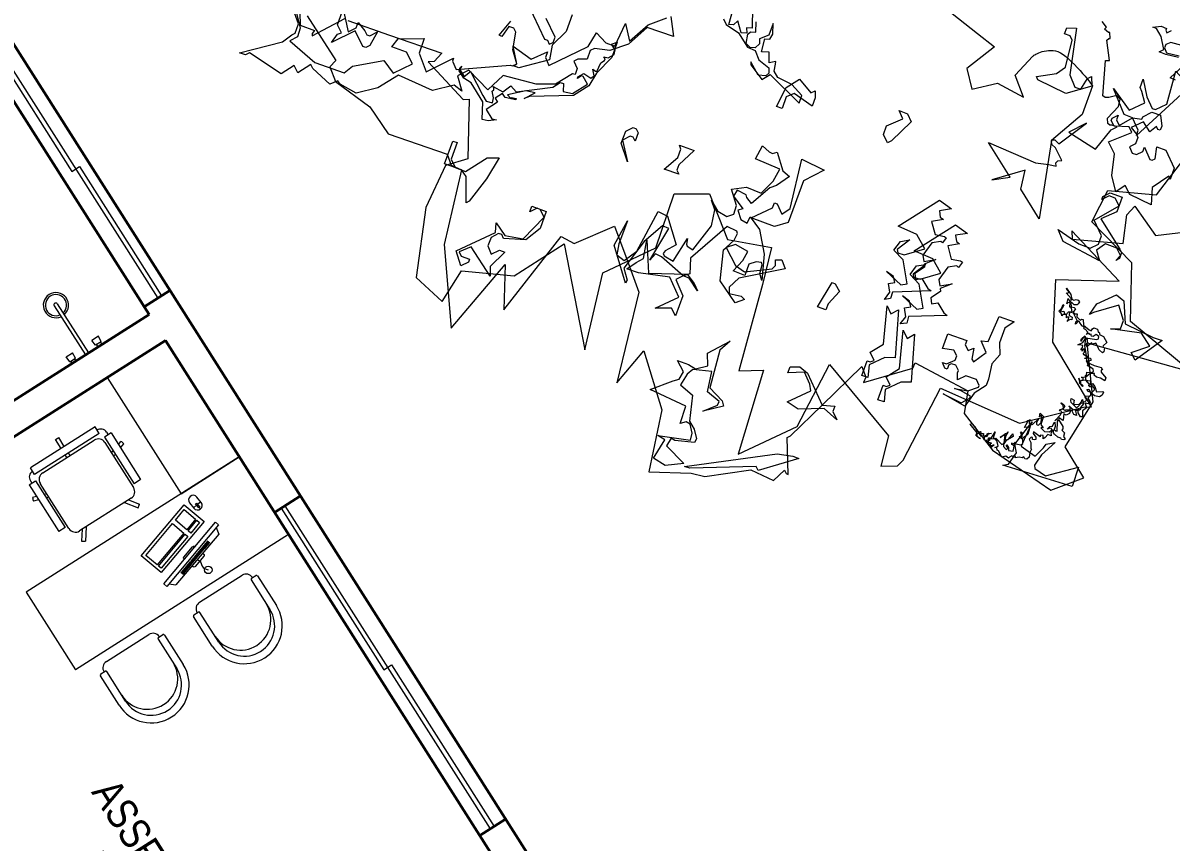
# Model space of a CAD drawing. Header units: metres. Extents: x -71 to 881, y -503 to 661.
# Drawn here: x 192.58 to 200.08, y 533.23 to 538.58 of the extents above; entities that cross this region are included whole.
import ezdxf

# ---------------------------------------------------------------- set-up
doc = ezdxf.new("R2010")
doc.units = ezdxf.units.M
for name, color, linetype, lineweight in [('02. Paredes', 6, 'Continuous', 30), ('03. Esquadria janelas', 2, 'Continuous', 15), ('05. Textos', 5, 'Continuous', 0), ('07. Mobiliário', 51, 'Continuous', 5)]:
    doc.layers.add(name, color=color, linetype=linetype, lineweight=lineweight)
doc.layers.add('ARBRE', color=100, linetype='Continuous', lineweight=13, true_color=0x00ff3f)
doc.styles.add('ESC 1.100', font='ARIALN.TTF', dxfattribs={"height": 0.2})

# ---------------------------------------------------------------- blocks, each defined once
blk = doc.blocks.new('WMF2', base_point=(0, 0.01))
at = {"color": 251, "lineweight": 0, "true_color": 0x636466}
for points in [[(212.07, -61.12), (204.08, -54.99), (204.77, -53.52), (202.84, -51.25), (195.1, -48.95), (190.12, -45.33), (178.29, -45.44), (176.89, -43.78), (174.7, -43.59), (173.01, -29.2), (166.39, -14.78), (160.89, -29.58), (158.19, -21.39), (152.68, -38.14), (149.95, -37.75), (143.85, -43.43), (139.57, -38.33), (135.29, -33.25), (133.39, -15.7), (130.63, -23.1), (123.64, -13.73), (121.99, -1.9), (114.39, -4.34), (111.72, -4.67), (103.98, -8.76), (99.27, -8.35), (97.95, -10.89), (97.46, -10.41), (97.02, -10.37), (99.54, -16.88), (99.06, -17.38), (95.41, -24.9), (90.83, -34.32), (89.42, -32.65), (89.51, -31.56), (81.64, -37.29), (81.55, -38.39), (70.38, -36.78), (69.61, -32.48), (62.22, -27.79), (49.27, -24.43), (44.16, -28.75), (49.49, -33.04), (47.38, -42.86), (52.22, -53.02), (31.88, -54.47), (45.91, -59.56), (49.4, -70.11), (59.14, -74.81), (58.34, -81.44), (49.36, -83.76), (46.84, -91.88)], [(122.03, -4.59), (121.2, -8.62), (122.72, -8.94), (116.58, -10.22), (116.74, -11.56), (117.68, -13), (118.53, -13.17), (119.53, -12.5), (119.62, -15.95), (127.05, -16.59), (123.52, -19.64), (122.5, -20.31), (122.25, -21.93), (124.05, -23.52), (121.84, -23.52), (120.32, -23.2), (118.31, -24.55), (119.17, -26.74), (115.88, -30.39), (117.14, -28.09), (116.53, -20.76), (113.49, -19.25), (112.89, -18.34), (116.25, -16.14), (114.07, -18.14), (114, -18.92), (116.7, -19.9), (117.23, -23.8), (120.73, -22.94), (121.42, -21.76), (121.9, -19.39), (119.14, -18.3), (118.02, -13.51), (116.67, -12.35), (115.65, -10.82), (115.72, -10.05), (119.34, -9.11), (120.19, -9.29), (120.53, -7.61), (116.29, -5.59), (119.5, -4.04), (122.03, -4.59), (122.03, -4.59)], [(100.3, -13.3), (97.37, -13.9), (96.16, -13.9), (102.61, -9.16), (103.21, -9.75), (114.9, -5.14), (116, -5.14), (100.3, -13.3), (100.3, -13.3)], [(214.46, -63.39), (212.7, -59.01), (209.83, -58.98), (210.04, -58.28), (209.88, -57.88), (205.22, -63.07)], [(204.55, -62.86), (196.2, -62.98), (185.71, -63.11), (186.56, -61.11), (187.58, -60.7), (178.92, -56.25), (177.9, -56.66), (174.32, -45.95), (177.81, -43.34), (178.67, -34.61), (175.87, -21.54), (169.72, -18.91), (168.26, -25.61), (158.55, -28.14), (151.66, -37.02), (141.23, -19.49), (142.97, -34.33), (135.13, -42.17), (135.3, -53.01), (129.01, -55.27), (122.91, -48.29), (114.53, -49.68), (113.77, -42.55), (112.45, -25.61), (108.09, -27.35), (107.21, -10.78), (98.49, -19.49), (96.74, -32.59), (81.64, -23.67), (81.04, -17.76), (78.09, -18.94), (77.45, -20.28), (75.41, -35.48), (59.11, -34.32), (48.77, -41.31), (47.36, -41.88), (58.37, -50.92), (61.87, -62.25), (50.47, -66), (62.16, -71.92), (61.59, -70.48), (52.23, -72.98), (53.36, -78.3), (52.54, -80.39), (46.99, -76.49), (41.75, -79.1)], [(95.41, -24.9), (93.1, -25.5), (93.1, -24.4), (91.88, -23.19), (94.81, -24.4), (99.43, -22.59), (101.87, -23.19), (98.33, -26.72), (98.94, -27.82), (100.65, -29.64), (103.57, -28.43), (103.57, -29.64), (101.87, -30.26), (100.05, -29.64), (95.41, -24.9), (95.41, -24.9)], [(57.77, -28.84), (58.63, -30.3), (56.93, -35.37), (57.37, -30.33), (54.22, -29.5), (53.25, -31.47), (53.04, -32.3), (51.55, -33.16), (53.17, -30.11), (53.78, -27.79), (53.47, -27.25), (51.12, -26.63), (45.81, -30.31), (45.66, -26.44), (59.37, -25.77), (58.42, -26.33), (57.77, -28.84), (57.77, -28.84)], [(57.77, -59.77), (57.34, -59.74), (56.99, -59.99), (56.55, -59.99), (56.22, -59.81), (56.35, -59.33), (56.48, -59.08), (57.01, -58.91), (57.45, -59.12), (57.71, -59.07), (57.42, -58.35), (56.8, -58.47), (56.47, -58.28), (56.73, -57.56), (56.31, -57.33), (55.87, -57.53), (55.75, -56.92), (54.93, -56.6), (54.8, -56.85), (54.47, -56.9), (54, -55.88), (52.71, -55.43), (52.29, -55.4), (52.19, -55.8), (52.04, -56.06), (51.25, -56.07), (50.96, -55.61), (50.83, -55.62), (50.67, -55.53), (50.58, -55.28), (49.76, -55.18), (48.77, -54.33), (49.22, -53.47), (49.17, -53.21), (48.84, -53.17), (48.7, -52.42), (48.83, -52.17), (49.57, -52.45), (49.82, -52.58), (49.78, -52.67), (50.67, -53.46), (51.2, -53.08), (51.37, -53.18), (51.41, -53.31), (52.03, -52.33), (52.28, -52.54), (52.29, -52.9), (52.25, -52.99), (52.13, -53.02), (52.29, -53.33), (52.38, -53.6), (52.8, -53.6), (52.54, -52.26), (51.6, -50.66), (51.34, -50.52), (51.27, -50.28), (50.74, -50.44), (50.57, -50.33), (50.48, -50.06), (50.84, -49.82), (50.98, -49.78), (50.89, -49.52), (49.55, -49.37), (48.16, -49.5), (47.78, -49.18), (48, -48.98), (47.85, -48.67), (46.68, -47.94), (46.65, -47.37), (47.56, -47.53), (48.39, -47.43), (48.9, -47.71), (48.98, -47.97), (49.76, -47.72), (50.3, -46.68), (50.19, -46.3), (49.75, -46.27), (49.22, -46.45), (49.02, -45.79), (48.86, -45.72), (48.68, -46.06), (48.07, -45.73), (47.44, -44.86), (46.32, -45.35), (46.14, -45.25), (46.23, -44.64), (46.6, -44.17), (47.56, -44.03), (48.1, -44.22), (48.58, -43.15), (48.01, -42.73), (47.85, -42.43), (48.07, -42.2), (48.76, -42.13), (48.17, -41.4), (48.71, -40.58), (48.32, -39.48), (48.7, -39.37), (49.37, -39.95), (49.47, -40.2), (49.63, -40.29), (49.94, -40.13), (49.49, -39.35), (50.01, -39.4), (50.51, -39.88), (50.54, -40.02), (50.86, -39.85), (50.83, -39.28), (51.31, -38.78), (51.84, -38.83), (51.55, -37.7), (51.59, -37.62), (52.39, -37.81), (52.44, -37.5), (51.18, -36.52), (51.08, -36.13), (51.12, -35.83), (50.51, -35.51), (50.45, -34.8), (50.07, -34.49), (50.03, -34.34), (50.2, -34.23), (50.61, -34.11), (50.82, -34.33), (51.37, -34.3), (52.2, -34.62), (52.47, -34.77), (52.63, -35.28), (52.87, -35.21), (52.86, -34.42), (52.76, -34.37), (52.7, -34.11), (53.34, -34.14), (53.62, -33.41), (53.77, -33.15), (53.9, -33.1), (53.97, -33.15), (54.13, -33.69), (54.66, -33.51), (54.57, -33.25), (56.09, -33.72), (56.03, -33.37), (55.31, -32.87), (55.2, -32.49), (55.39, -32.36), (55.77, -32.24), (55.88, -32.62), (56.15, -32.56), (56.36, -32.12), (55.85, -31.63), (55.46, -30.55), (55.3, -30.46), (55.43, -29.76), (55.24, -28.88), (55.5, -28.39), (55.87, -28.34), (56.16, -28.62), (56.42, -28.33), (56.99, -28.28), (57.65, -27.88), (57.72, -28.12), (58.03, -28.17), (58.25, -27.98), (58.41, -28.05), (58.73, -27.66), (58.86, -27.41), (59.43, -27.6), (60.1, -27.17), (61.07, -28.04), (61.37, -28.09), (61.58, -28.52), (61.97, -28.4), (61.62, -28.65), (61.49, -28.9), (62.03, -29.74), (62.37, -29.92), (63.43, -29.61), (63.34, -29.34), (63.61, -29.26), (63.52, -29), (62.86, -28.99), (63.01, -28.72), (62.94, -28.47), (62.26, -28.88), (62.57, -28.28), (62.89, -28.34), (63.48, -28.85), (64.34, -29.1), (64.6, -29.45), (65.11, -29.53), (65.65, -29.92), (65.93, -29.83), (66.02, -29.66), (65.89, -29.26), (65.11, -29.09), (65.26, -29.04), (66.15, -29.41), (66.02, -29.89), (67.84, -30.97), (67.51, -31.22), (66.81, -30.85), (66.26, -30.24), (65.89, -30.14), (65.56, -30.31), (65.43, -30.34), (65.4, -29.99), (64.88, -30.15), (64.76, -29.76), (64.15, -30.11), (64.22, -30.34), (64, -30.58), (63.48, -30.72), (64.02, -30.36), (64.06, -29.83), (64.32, -29.76), (64.47, -29.5), (64.37, -29.25), (64.12, -29.12), (63.68, -29.31), (63.59, -29.47), (63.68, -29.74), (63.15, -29.91), (62.91, -31.2), (62.89, -30.2), (62.83, -30.07), (62.59, -29.93), (62.37, -30.14), (60.91, -29.37), (60.7, -29.58), (60.56, -29.85), (60.92, -31.25), (60.95, -31.35), (61.49, -30.77), (61.62, -30.52), (60.95, -31.58), (60.73, -31.77), (60.58, -32.05), (60.79, -31.06), (60.63, -30.55), (60.45, -30.45), (60.1, -30.71), (59.75, -31.73), (59.62, -31.98), (59.42, -31.56), (60.41, -30.31), (60.57, -29.63), (60.56, -29.41), (60.48, -29.15), (59.78, -28.78), (59.61, -29.12), (59.81, -29.35), (60.09, -29.48), (59.99, -29.66), (59.52, -29.31), (59.36, -28.78), (58.88, -28.85), (58.48, -28.96), (58.53, -29.53), (58.63, -29.93), (59.11, -30.07), (59.2, -30.34), (58.98, -30.11), (58.66, -30.69), (58.5, -30.4), (57.42, -30.59), (57.23, -30.94), (57.5, -31.63), (57.97, -31.77), (58.34, -31.96), (58.03, -32.11), (58.06, -32.48), (58.09, -32.59), (58.37, -32.72), (58.26, -32.91), (58, -32.77), (57.77, -31.77), (57.68, -31.73), (57.33, -32.4), (57.28, -32.27), (56.9, -32.97), (56.98, -34.3), (57.97, -33.85), (57.74, -35.15), (57.85, -35.31), (57.61, -35.42), (57.47, -35.67), (57.52, -35.37), (57.39, -34.96), (57.14, -34.83), (56.74, -34.96), (56.01, -36.34), (56.16, -35.64), (56.04, -35.25), (55.87, -35.15), (55.61, -35.22), (55.28, -35.83), (55.72, -37.28), (56, -36.77), (56.07, -37.45), (55.3, -37.06), (55.27, -35.48), (54.61, -35.03), (54.96, -35), (55.02, -34.9), (54.16, -34.45), (53.24, -34.74), (53.05, -35.07), (52.92, -35.12), (53.11, -35.44), (53.43, -35.41), (53.84, -35.06), (53.53, -35.66), (53.04, -35.95), (52.98, -36.7), (52.93, -36.78), (52.55, -36.04), (52.54, -35.47), (52.19, -35.28), (51.91, -35.35), (52.44, -37.08), (52.39, -37.16), (52.45, -37.28), (52.71, -37.43), (52.87, -37.29), (53.01, -37.03), (52.38, -38.45), (52.36, -39.1), (52.67, -39.15), (52.85, -39.25), (52.39, -39.66), (52.26, -39.92), (52.49, -40.27), (53.02, -40.55), (52.98, -40.64), (52.41, -40.45), (52.16, -40.32), (52.31, -39.62), (51.9, -39.53), (51.76, -39.57), (51.81, -39.69), (51.02, -39.94), (51.02, -40.16), (51.11, -40.42), (51.46, -40.59), (50.47, -40.19), (49.85, -40.29), (49.72, -40.33), (49.57, -40.61), (49.49, -40.55), (49.46, -40.43), (49.28, -40.54), (49.15, -40.81), (49.22, -41.05), (48.9, -41.88), (48.95, -42.01), (49.46, -41.85), (49.82, -40.94), (49.95, -40.7), (51.24, -41.37), (51.43, -41.67), (51.53, -42.07), (50.86, -41.92), (50.77, -41.24), (50.48, -41.18), (49.74, -41.56), (49.46, -42.27), (49.5, -42.42), (49.41, -42.59), (49.24, -42.27), (48.89, -42.32), (48.63, -42.83), (49.09, -43.19), (49.12, -43.32), (49.21, -43.37), (48.38, -43.7), (48.25, -43.95), (48.36, -44.36), (48.89, -44.41), (49.31, -44.64), (48.96, -44.87), (48.46, -44.41), (48.27, -44.32), (47.88, -45.08), (47.97, -45.33), (48.55, -45.65), (48.68, -45.4), (48.96, -45.31), (49.3, -45.49), (49.06, -45.7), (50.1, -46.26), (50.9, -45.79), (50.93, -45.72), (50.82, -45.31), (50.42, -45.22), (50.17, -45.09), (50.28, -44.9), (51.03, -45.31), (51.03, -45.54), (51.44, -46.19), (51.18, -45.85), (51.02, -45.76), (50.63, -46.1), (50.58, -46.17), (50.67, -46.44), (50.83, -46.52), (51.09, -46.45), (50.35, -46.83), (50.42, -47.09), (50.26, -47.21), (50.42, -47.72), (49.49, -48.01), (49.31, -48.35), (49.49, -48.67), (50.03, -48.84), (50.3, -48.99), (50.77, -48.92), (50.44, -48.95), (51.22, -49.71), (51.11, -49.74), (51.31, -50.19), (51.71, -50.04), (51.65, -50.13), (51.4, -50.23), (51.47, -50.48), (52.03, -50.67), (52.29, -50.82), (52.12, -51.17), (52.29, -51.69), (52.54, -51.59), (52.57, -51.17), (52.63, -51.43), (52.9, -51.36), (52.76, -51.82), (52.87, -52.23), (53.49, -52.1), (53.75, -52.03), (53.04, -52.74), (52.85, -53.52), (52.92, -53.78), (53.01, -53.82), (53.28, -53.74), (53.5, -52.87), (53.5, -53.31), (53.09, -54.09), (52.87, -53.87), (52.85, -53.74), (50.74, -54.16), (50.47, -54.45), (50.6, -54.86), (51.14, -55.04), (51.55, -54.48), (51.91, -54.45), (52.09, -54.54), (52.03, -54.61), (52.09, -54.76), (52.39, -54.6), (52.42, -54.73), (52.51, -54.77), (52.77, -54.69), (52.92, -54.44), (52.77, -54.92), (53.44, -55.27), (53.59, -55.23), (53.84, -55.36), (53.75, -55.52), (53.79, -55.66), (54.35, -55.63), (54.31, -55.72), (54.95, -56.16), (55.21, -56.29), (55.34, -56.28), (55.36, -55.82), (55.49, -55.58), (55.61, -55.96), (55.42, -56.31), (56.6, -57.37), (57.04, -57.37), (57.3, -57.31), (57.27, -56.95), (57.18, -56.7), (56.58, -56.58), (56.42, -56.07), (56.77, -56.03), (57.04, -55.74), (57.17, -55.49), (57.04, -55.96), (57.15, -56.34), (57.42, -56.28), (57.5, -56.1), (57.66, -56.41), (57.75, -56.66), (58.41, -56.45), (58.45, -56.16), (58.7, -56.5), (59.31, -56.82), (58.99, -57.43), (58.98, -58.29), (58.79, -58.19), (59.04, -56.9), (58.99, -56.77), (58.39, -57.11), (58.15, -56.74), (57.97, -56.66), (57.71, -56.74), (57.66, -57.05), (57.53, -57.31), (56.88, -57.52), (57.28, -58.16), (57.46, -58.26), (57.59, -58.22), (57.82, -59.01), (58.22, -58.91), (58.37, -58.64), (58.47, -59.68), (57.96, -59.2), (57.81, -59.24), (57.85, -59.58), (57.93, -59.84), (59.21, -60.53), (58.92, -60.47), (58.77, -60.73), (58.88, -60.98), (59.17, -61.05), (59.42, -61.39), (58.22, -60.54), (57.77, -59.77), (57.77, -59.77)], [(169.87, -28.84), (169.25, -28.23), (167.56, -28.23), (167.56, -27.6), (168.66, -26.5), (170.48, -28.84), (164.64, -34.67), (165.12, -36.39), (162.8, -34.67), (159.28, -35.28), (156.97, -40.52), (158.19, -41.62), (158.8, -41.62), (159.88, -40.52), (159.88, -41.62), (156.97, -41.62), (156.97, -38.21), (158.8, -35.28), (162.8, -34.07), (163.41, -34.67), (164.03, -34.67), (165.12, -33.45), (165.12, -31.75), (164.03, -30.53), (162.8, -31.75), (161.71, -31.75), (163.41, -28.23), (162.8, -26.5), (168.04, -30.53), (169.87, -28.84), (169.87, -28.84)], [(85.82, -32.33), (85.2, -32.33), (84.59, -32.83), (85.82, -34.04), (83.99, -36.36), (85.82, -43.43), (84.59, -42.2), (83.5, -43.43), (81.06, -34.64), (82.88, -34.04), (85.2, -31.73), (84.59, -29.42), (85.82, -29.42), (85.82, -32.33), (85.82, -32.33)], [(127.86, -39.54), (126.03, -38.33), (124.94, -37.24), (127.24, -38.94), (128.46, -38.94), (129.55, -37.85), (127.24, -35.41), (127.24, -31.39), (128.46, -32.48), (131.38, -31.39), (127.86, -34.91), (130.76, -37.85), (136.62, -36.62), (138.93, -36.62), (137.71, -38.33), (136.62, -39.54), (137.23, -43.08), (134.79, -37.24), (127.86, -39.54), (127.86, -39.54)], [(70.82, -34.21), (69.59, -35.56), (69.59, -35.99), (71.7, -36.34), (72.94, -36.34), (70.38, -36.78), (68.72, -38.1), (68.72, -38.45), (69.59, -39.32), (71.7, -39.32), (72.94, -38.1), (73.38, -39.32), (73.38, -39.76), (74.16, -40.55), (75.04, -40.55), (75.48, -40.2), (75.48, -39.32), (75.92, -39.32), (76.72, -40.2), (75.92, -40.2), (74.6, -41.44), (74.6, -42.32), (75.48, -43.11), (77.6, -42.67), (77.6, -45.66), (73.81, -45.66), (73.81, -44.79), (72.94, -44), (72.05, -44.79), (71.7, -42.67), (71.26, -42.32), (69.59, -44.79), (71.26, -46.54), (69.94, -46.89), (69.59, -52), (66.59, -52), (67.83, -50.32), (67.83, -47.34), (67.04, -45.22), (67.83, -43.11), (67.48, -40.2), (67.48, -38.89), (69.16, -36.78), (69.94, -33.86), (74.6, -34.65), (70.82, -34.21), (70.82, -34.21)], [(90.23, -35.66), (89.63, -35.66), (89.02, -36.14), (90.23, -37.37), (88.4, -39.67), (90.23, -46.74), (89.02, -45.52), (87.92, -46.74), (85.48, -37.97), (87.31, -37.37), (89.63, -35.05), (89.02, -32.72), (90.23, -32.72), (90.23, -35.66), (90.23, -35.66)], [(120.42, -66.45), (119.65, -67.04), (117.45, -64.06), (115.93, -63.49), (117.61, -61.04), (118.69, -60.22), (120.94, -56.22), (122.15, -57.02), (122.44, -57.42), (124.35, -57.69), (124.6, -56.41), (122.13, -54.73), (122.91, -54.15), (121.8, -52.67), (120.44, -52.47), (120.32, -53.77), (117.85, -52.09), (115.45, -48.04), (114.13, -43.19), (114.93, -44.29), (115.11, -45.98), (115.4, -46.38), (116.35, -46.16), (117.52, -45.28), (117.5, -42.97), (119.86, -43.05), (118.8, -45.54), (118.53, -47.44), (121.17, -47.9), (122.64, -46.8), (121.69, -48.6), (121.49, -49.97), (121.78, -50.35), (123.77, -50.57), (128.28, -42.59), (127.38, -39.75), (128.46, -38.94), (133.52, -40.99), (134.82, -41.11), (135.39, -39.6), (134.06, -46.44), (135.36, -46.55), (137.61, -42.55), (139.52, -36.52), (138.12, -34.62), (138.22, -33.95), (142.72, -39.97), (141.89, -45.21), (141.95, -40.55), (141.61, -38.48), (139.96, -37.89), (138.27, -40.36), (137.04, -48.82), (135.07, -48.6), (131.68, -44.07), (133.27, -42.27), (133.42, -41.67), (133.14, -41.28), (131.16, -40.93), (130.09, -45.87), (129.9, -44.79), (129.67, -44.48), (128.38, -44.23), (126.63, -49.66), (127.08, -52.73), (128.25, -54.29), (126.47, -52.71), (124.5, -52.36), (123.39, -53.17), (123.49, -54.92), (125.42, -57.49), (122.86, -58.8), (119.88, -58.72), (118.5, -61.58), (118.12, -64.16), (123.08, -64.47), (122.69, -67.2), (121.11, -66.56), (120.42, -66.45), (120.42, -66.45)], [(122.64, -46.8), (119.8, -44.2), (117.78, -43.62), (113.05, -45.94), (112.69, -46.71), (113.05, -47.75), (111.9, -48.16), (110.76, -46.76), (118.41, -42.1), (119.56, -39.88), (119.15, -38.74), (116.82, -39.05), (116.04, -38.68), (117.45, -37.54), (121.56, -40.46), (122.95, -46.17), (122.64, -46.8), (122.64, -46.8)], [(174.7, -43.59), (178.13, -43.59), (178.13, -48.16), (177.26, -48.16), (177.26, -44.83), (176.02, -43.59), (173.91, -43.59), (170.9, -47.37), (168.8, -48.16), (169.68, -43.59), (171.36, -38.49), (171.81, -38.05), (173.47, -42.7), (174.7, -43.59), (174.7, -43.59)], [(99.65, -46.23), (100.87, -43.31), (100.87, -42.08), (102.57, -42.08), (101.47, -47.33), (100.87, -47.33), (99.65, -46.23), (99.65, -46.23)], [(82.59, -63.67), (82.02, -62.61), (81.29, -62.4), (83.29, -61.31), (81.8, -59.17), (80.03, -59.45), (79.63, -59.31), (79.98, -58.16), (80.39, -58.29), (81.86, -57.49), (82.69, -54.71), (82.12, -53.66), (80.09, -54.82), (81.89, -53.24), (81.61, -52.7), (82.93, -50.96), (82.44, -49.93), (81.38, -50.49), (79.67, -49.09), (78.94, -48.87), (85.72, -46.19), (85.64, -44.92), (86.71, -44.35), (86.21, -45.98), (87.01, -47.47), (85.95, -48.04), (86.55, -49.02), (88.1, -49.47), (84.71, -48.03), (83.64, -48.6), (85.9, -52.66), (88.14, -53.77), (87.55, -55.72), (85.96, -56.58), (87.61, -54.06), (87.34, -53.53), (86.07, -53.59), (82.77, -55.98), (85.1, -58.01), (88.93, -58.28), (83.26, -65.56), (80.58, -64.76), (82.59, -63.67), (82.59, -63.67)], [(87.01, -67), (86.45, -65.93), (85.72, -65.71), (87.73, -64.61), (86.24, -62.48), (84.47, -62.76), (84.07, -62.63), (84.4, -61.49), (84.81, -61.62), (86.3, -60.82), (87.13, -58.03), (86.56, -56.98), (84.52, -58.13), (86.33, -56.54), (86.04, -56.01), (87.37, -54.28), (86.87, -53.24), (85.82, -53.82), (84.11, -52.42), (83.35, -52.19), (90.12, -49.5), (90.07, -48.23), (91.12, -47.66), (90.64, -49.3), (91.42, -50.77), (90.37, -51.37), (90.96, -52.33), (92.52, -52.8), (89.13, -51.34), (88.07, -51.91), (90.31, -55.97), (92.58, -57.08), (91.99, -59.05), (90.39, -59.91), (92.05, -57.37), (91.75, -56.85), (90.49, -56.9), (87.19, -59.31), (89.51, -61.33), (93.35, -61.59), (87.7, -68.89), (85.01, -68.09), (87.01, -67), (87.01, -67)], [(220.57, -50.22), (221.79, -50.2), (214.78, -54.92), (213.59, -56.76), (213.1, -57.26), (213.13, -59.1), (215.47, -61.97)], [(207.37, -66.7), (203.77, -60.91), (202.56, -62.13), (202.58, -63.23), (200.85, -62.15), (200.24, -61.55), (199.64, -61.56), (198.56, -62.79), (199.01, -59.87), (199.61, -59.26), (200.21, -59.24), (202.55, -61.52), (206.05, -57.94), (205.47, -59.78), (204.85, -60.28), (206.1, -61.48), (206.14, -65.01)], [(214.86, -61.99), (212.51, -58.47), (212.49, -56.77), (213.57, -55.55), (207.7, -53.3), (201.85, -53.37), (200.78, -55.09), (195.57, -58.07), (193.11, -56.39), (190.24, -59.36), (192.08, -61.04), (195, -61.01), (194.41, -62.83), (189.81, -64.59), (189.77, -61.68), (187.3, -58.79), (183.33, -62.96), (183.33, -62.37), (182.1, -61.15), (172.77, -65.4), (172.29, -65.4), (171.68, -66.02), (173.43, -68.94), (169.39, -67.77), (166.98, -70.11), (166.96, -69.01), (165.85, -67.81), (160.08, -73.71), (159.5, -76.65), (157.18, -75.46), (155.35, -75.48), (154.92, -80.22), (153.06, -77.33), (150.8, -81.38), (147.91, -83.85)], [(147.29, -84.34), (145.55, -80.94), (150.8, -80.88), (153.05, -76.72), (155.95, -74.38), (158.86, -73.73), (159.47, -73.11), (159.44, -71.4), (161.14, -70.78), (161.73, -70.16), (160.64, -69.08), (160.62, -67.87), (161.11, -67.86), (163.5, -64.91), (166.9, -63.65), (173.36, -63.08), (175.14, -59.53), (179.8, -61.8), (181.48, -60.07), (179.75, -57.65), (181.46, -58.23), (184.95, -55.88), (192.02, -56.41), (194.9, -52.85), (198.42, -50.48), (201.82, -51.06), (202.43, -51.55), (203.66, -50.42), (207.69, -52.09), (208.3, -52.68), (210.1, -50.35), (211.21, -51.44), (213, -49.09), (219.97, -50.84), (220.57, -50.22), (220.57, -50.22)], [(40.86, -56.38), (43.16, -58.19), (49.01, -56.98), (47.19, -57.59), (47.19, -59.3), (49.01, -61.74), (53.04, -58.82), (53.65, -58.19), (53.04, -60.53), (50.1, -63.43), (48.41, -62.83), (46.7, -58.82), (40.86, -58.19), (39.03, -58.19), (42.55, -52.98), (43.78, -54.06), (40.86, -56.38), (40.86, -56.38)], [(113.17, -63.62), (113.17, -55.18), (115.36, -53.65), (120.07, -53.65), (116.91, -56.82), (116.91, -57.81), (116.37, -57.81), (114.82, -56.28), (113.72, -57.81), (114.82, -67.35), (110.12, -66.81), (113.17, -63.62), (113.17, -63.62)], [(156.89, -69.51), (157.43, -66.75), (159.56, -64.03), (167.3, -61.05), (168.14, -60.32), (166.54, -62.02), (168.32, -61.8), (171.36, -59.94), (170.42, -59.42), (170.47, -59.72), (169.59, -59.84), (169.56, -59.52), (171.59, -59.29), (172.31, -59.83), (173.34, -58.5), (172.64, -57.96), (174.22, -55.94), (172.57, -54.64), (171.71, -54.74), (173.12, -54.01), (174.29, -53.87), (175.3, -57.08), (178.61, -59.71), (180.18, -60.09), (181.49, -61.11), (181.56, -61.74), (181.3, -62.07), (181.53, -61.43), (180.22, -60.39), (179.42, -61.68), (175.68, -58.22), (174.72, -57.4), (173.53, -57.53), (173.65, -58.47), (174.34, -59.58), (174.13, -59.93), (174.18, -60.23), (174.45, -60.45), (172.34, -60.13), (171.33, -61.75), (169.98, -60.98), (163.78, -64.16), (162.73, -65.48), (162.11, -65.55), (161.63, -64.1), (159.84, -64.31), (157.76, -66.95), (159.09, -68.05), (159.4, -68.02), (159.94, -67.33), (159.98, -67.64), (159.15, -68.6), (157.6, -68.22), (157.12, -68.85), (157.81, -69.96), (157.22, -69.78), (156.92, -69.81), (156.81, -71.58), (156.27, -72.27), (156.3, -72.59), (156.65, -72.85), (155.79, -72.95), (154.94, -73.93), (155.05, -74.81), (156.1, -75.62), (155.22, -76.3), (155.18, -73.27), (156.89, -69.51), (156.89, -69.51)], [(147.98, -61.05), (146.87, -62.15), (146.26, -62.15), (145.66, -61.53), (145.66, -59.83), (146.26, -60.44), (146.87, -60.44), (147.98, -59.23), (145.66, -55.68), (147.98, -58.61), (147.98, -61.05), (147.98, -61.05)], [(136.37, -58.45), (136.37, -57.37), (135.76, -56.76), (138.68, -56.76), (136.98, -59.69), (136.98, -61.39), (137.47, -62), (134.54, -62), (136.37, -58.45), (136.37, -58.45)], [(171.68, -66.02), (173.31, -68.24), (173.88, -71.59), (174.47, -72.18), (175.5, -72.18), (176.09, -69.97), (176.66, -69.97), (175.5, -73.22)], [(175.5, -79.36), (168.32, -72.18), (167.74, -72.18), (167.15, -71.59), (166.58, -72.18), (166.58, -73.22), (169.36, -76)], [(164.96, -78.33), (164.96, -74.97), (166.58, -71.59), (166.11, -68.82), (171.09, -65.45), (172.15, -65.45), (171.68, -66.02), (171.68, -66.02)], [(64.7, -71.27), (60.09, -70.06), (57.77, -70.06), (56.55, -71.27), (56.55, -72.98), (58.86, -75.3), (55.34, -79.44), (56.55, -80.53), (57.77, -80.53), (58.86, -79.44), (58.86, -80.05), (57.77, -81.14), (55.34, -81.14), (55.34, -78.22), (57.77, -75.92), (52.42, -71.77), (51.91, -71.27), (51.91, -70.06), (52.42, -69.46), (51.91, -70.67), (53.02, -71.77), (55.34, -71.77), (56.55, -70.06), (55.34, -68.37), (63.01, -69.46), (64.7, -71.27), (64.7, -71.27)], [(68.73, -71.99), (73.89, -76.06), (74.34, -79.76), (79.68, -75.87), (76.6, -77.49), (82.66, -82.33), (73, -81.67), (70.51, -82.25), (69.1, -82.43), (69.35, -83.04), (69.14, -83.51), (68.47, -83.79), (70.41, -85.67), (71.27, -86.04), (71.55, -86.71), (71.33, -86.9), (71, -87.03), (70.05, -86.62), (66.45, -92.02), (69.04, -89.28), (63.17, -87.99), (61.62, -92.45), (60.75, -93.34), (61.84, -93.29), (62.18, -93.16), (62.64, -93.37), (63.02, -94.3), (61.86, -97.06), (62.03, -98.49), (62.51, -98.7), (62.64, -99.03), (64.13, -98.04), (64.8, -97.78), (65.29, -97.98), (67.08, -104.41), (66.4, -104.68), (68.19, -108.14), (67.94, -108.55), (67.68, -108.66), (68.1, -109.68), (68.37, -109.56), (69.29, -109.9), (69.08, -110.38), (70.18, -111.12)], [(97.41, -102.93), (91.6, -101), (87.74, -99.72), (91.28, -94.1), (89.03, -90.71), (84.85, -93.45), (79.38, -92.64), (82.27, -96.02), (80.34, -100.54), (80.31, -100.55), (80.25, -100.64), (80.17, -100.76), (80.05, -100.9), (79.89, -101.09), (79.68, -101.28), (79.47, -101.5), (79.2, -101.73), (78.93, -101.95), (78.6, -102.17), (78.25, -102.36), (77.89, -102.55), (77.49, -102.7), (77.07, -102.81), (76.62, -102.9), (76.15, -102.93), (75.62, -102.89), (75.04, -102.76), (74.41, -102.57), (73.74, -102.32), (73.05, -102.03), (72.35, -101.7), (71.67, -101.35), (70.98, -101), (70.34, -100.64), (69.73, -100.29), (69.19, -99.97), (68.7, -99.67), (68.31, -99.43), (68.02, -99.24), (67.83, -99.11), (67.77, -99.08), (67.77, -93.28), (71.55, -86.71), (68.73, -71.99), (68.73, -71.99)], [(97.72, -81.01), (100.04, -76.4), (100.64, -75.79), (101.87, -77), (101.87, -78.71), (99.41, -81.01), (100.64, -82.24), (98.93, -82.24), (97.72, -81.01), (97.72, -81.01)], [(122.21, -79.14), (120.38, -81.45), (117.46, -79.74), (116.86, -80.36), (116.37, -79.14), (116.37, -77.44), (120.38, -78.53), (121.59, -77.44), (121.59, -75.13), (122.69, -75.13), (122.21, -79.14), (122.21, -79.14)], [(133.35, -91.28), (132.09, -87.5), (133.07, -87.18), (132.73, -86.26), (133.71, -85.95), (135.09, -87.89), (135.6, -86.91), (136.47, -86.63), (136.66, -89.45)], [(137.77, -87.31), (136.97, -86.47), (134.21, -85.79), (131.7, -83.77), (130.11, -83.69), (128.85, -82.3), (126.54, -81.5), (126.24, -80.52), (126.57, -79.87), (128, -79.47), (130.14, -81.38), (129.97, -80.9), (127.04, -78.97), (125.91, -80.36), (118.92, -77.16), (118.88, -78.69), (121.4, -80.01), (124.34, -80.36), (125.43, -81.26), (125.58, -82.58), (125.74, -83.07), (126.83, -82.4), (127.49, -84.3), (128.86, -83.86), (129.13, -86.37), (128.24, -86.66), (128, -87.76), (128.66, -89.67), (128.66, -87.28), (130.11, -86.07), (129.76, -85.15), (130.27, -84.17), (131.22, -83.92), (132.14, -84.39), (132.47, -86.12), (132.16, -86.71), (131.17, -87.01), (131.77, -88.88)], [(55.55, -83.45), (56.85, -81.67), (58.61, -84.37), (59.53, -88.36), (61.31, -90.12), (57.78, -93.28), (58.61, -94.11), (61.31, -93.28), (62.23, -94.11), (62.23, -94.58), (61.31, -95.5), (61.31, -94.58), (60.48, -93.73), (58.61, -95.97), (56.85, -96.33), (56.85, -96.8), (55.55, -98.2), (53.79, -98.2), (52.87, -96.33), (52.87, -95.5), (53.33, -95.5), (53.79, -95.97), (54.63, -94.58), (56.39, -95.97), (58.23, -94.11), (56.85, -93.28), (56.39, -92.81), (56.39, -91.51), (57.31, -90.59), (56.39, -89.66), (55.55, -89.66), (54.63, -90.59), (54.63, -91.51), (52.87, -89.66), (52.41, -89.66), (51.93, -90.12), (52.41, -92.34), (50.63, -92.34), (47.94, -89.66), (47.94, -87.42), (48.41, -87.89), (50.63, -84.84), (49.71, -81.67), (54.16, -82.15), (55.55, -83.45), (55.55, -83.45)], [(58.61, -95.97), (60.32, -95.97), (63.86, -99.98), (59.71, -97.06), (57.39, -99.38), (58.61, -101.21), (59.21, -101.81), (59.21, -103.52), (57.39, -100.59), (55.69, -98.89), (55.08, -98.89), (53.39, -100.59), (53.87, -107.05), (50.45, -105.22), (56.79, -93.05), (56.79, -94.14), (58.61, -95.97), (58.61, -95.97)], [(78.38, -97.12), (74.97, -98.96), (73.76, -100.65), (74.37, -105.9), (74.97, -106.51), (76.08, -106.51), (76.08, -107.72), (74.37, -108.33), (72.54, -99.56), (70.84, -97.73), (69.62, -97.73), (69.14, -100.05), (68.53, -100.65), (67.9, -98.96), (72.05, -96.02), (77.9, -96.64), (78.38, -97.12), (78.38, -97.12)], [(53.39, -105.43), (54.48, -105.47), (52.9, -108.54)], [(53.49, -112.07), (56.63, -111.82), (57.39, -111.12), (57.42, -110.48), (56.72, -109.72), (54.29, -109.98)], [(54.31, -109.62), (56.73, -109.36), (58.12, -109.4), (57.43, -110.12), (58.73, -112.28), (60.09, -113.37), (60.82, -113.4), (59.39, -114.07), (58.29, -114.03), (58.31, -113.66), (57.96, -113.28), (57.27, -113.98)]]:
    blk.add_lwpolyline(points, dxfattribs=at)
blk = doc.blocks.new('COMPUTADOR')
for p, q in [((57371.01, 21700.15), (57366.94, 21697.84)), ((57367.13, 21654.42), (57366.94, 21697.84)), ((57371, 21702.43), (57373.41, 21702.44)), ((57371.22, 21649.86), (57371, 21702.43)), ((57373.41, 21702.44), (57373.63, 21649.87)), ((57369.9, 21689.41), (57367.77, 21689.4)), ((57369.9, 21688.72), (57367.77, 21688.71)), ((57369.91, 21688.04), (57367.78, 21688.03)), ((57369.91, 21687.35), (57367.78, 21687.34)), ((57369.91, 21686.66), (57367.78, 21686.65)), ((57369.92, 21685.97), (57367.79, 21685.96)), ((57369.92, 21685.29), (57367.79, 21685.28)), ((57369.92, 21684.6), (57367.79, 21684.59)), ((57369.92, 21683.91), (57367.79, 21683.9)), ((57369.93, 21683.22), (57367.8, 21683.21)), ((57369.93, 21682.54), (57367.8, 21682.53)), ((57369.93, 21681.85), (57367.8, 21681.84)), ((57369.94, 21681.16), (57367.81, 21681.15)), ((57369.94, 21680.47), (57367.81, 21680.46)), ((57369.94, 21679.79), (57367.81, 21679.78)), ((57369.94, 21679.1), (57367.81, 21679.09)), ((57369.95, 21678.41), (57367.82, 21678.4)), ((57369.95, 21677.72), (57367.82, 21677.71)), ((57369.95, 21677.04), (57367.82, 21677.03)), ((57369.96, 21676.35), (57367.83, 21676.34)), ((57369.96, 21675.66), (57367.83, 21675.65)), ((57369.96, 21674.97), (57367.83, 21674.96)), ((57369.96, 21674.29), (57367.84, 21674.28)), ((57369.97, 21673.6), (57367.84, 21673.59)), ((57369.97, 21672.91), (57367.84, 21672.9)), ((57369.97, 21672.22), (57367.84, 21672.21)), ((57369.98, 21671.54), (57367.85, 21671.53)), ((57369.98, 21670.85), (57367.85, 21670.84)), ((57369.98, 21670.16), (57367.85, 21670.15)), ((57369.98, 21669.47), (57367.86, 21669.46)), ((57369.99, 21668.79), (57367.86, 21668.78)), ((57369.99, 21668.1), (57367.86, 21668.09)), ((57369.99, 21667.41), (57367.86, 21667.4)), ((57370, 21666.72), (57367.87, 21666.71)), ((57370, 21666.04), (57367.87, 21666.03)), ((57370, 21665.35), (57367.87, 21665.34)), ((57370.01, 21664.66), (57367.88, 21664.65)), ((57370.01, 21663.97), (57367.88, 21663.96)), ((57370.01, 21663.29), (57367.88, 21663.28)), ((57370.01, 21662.6), (57367.88, 21662.59)), ((57371.22, 21652.15), (57367.13, 21654.42)), ((57390.36, 21649.35), (57390.85, 21651.94)), ((57394.78, 21651.2), (57390.4, 21652.03)), ((57373.63, 21649.87), (57371.22, 21649.86)), ((57388.07, 21649.35), (57386.81, 21649.59)), ((57389.25, 21646.01), (57393.63, 21645.18)), ((57389.71, 21645.92), (57390.2, 21648.51))]:
    blk.add_line(p, q)
for points in [[(57379.71, 21654.28), (57379.53, 21697.94), (57396.52, 21698.01), (57396.7, 21654.35)], [(57381.49, 21668.69), (57381.38, 21695.73), (57383.63, 21695.74), (57383.75, 21668.7)], [(57384.89, 21668.7), (57384.78, 21695.74), (57394.46, 21695.78), (57394.57, 21668.74)], [(57381.54, 21656.73), (57381.51, 21665.74), (57383.76, 21665.75), (57383.8, 21656.74)], [(57384.94, 21656.75), (57384.91, 21665.76), (57394.58, 21665.8), (57394.62, 21656.79)], [(57391.22, 21648.32), (57387.99, 21648.93), (57388.15, 21649.78), (57391.39, 21649.16)]]:
    blk.add_lwpolyline(points, close=True)
for points in [[(57367.06, 21670.78), (57366.12, 21670.77, -0.414214), (57365.19, 21671.7), (57365.15, 21680.54, -0.414214), (57366.08, 21681.48), (57367.01, 21681.48)], [(57373.5, 21681.51), (57373.84, 21681.51, -0.414214), (57374.78, 21680.59), (57374.81, 21671.74, -0.414214), (57373.89, 21670.81), (57373.54, 21670.8)]]:
    blk.add_lwpolyline(points, format="xyb")
blk.add_circle((57357.21, 21676.69), 2.44)
for centre, start, end in [((57389.82, 21649.02), 79.23099, 259.23099), ((57394.21, 21648.19), 259.23099, 79.23099)]:
    blk.add_arc(centre, 3.07, start, end)
blk.add_open_spline([(57367.04, 21676.13), (57365.96, 21675.93), (57363.99, 21675.56), (57361.38, 21678.53), (57358.85, 21677.41), (57357.21, 21676.69)], degree=3, knots=[0, 0, 0, 0, 3.060633, 5.616254, 10.31432, 10.31432, 10.31432, 10.31432])

msp = doc.modelspace()

# ---------------------------------------------------------------- linework, layer by layer
msp.add_lwpolyline([(179.1019, 535.8252), (189.848, 542.6498), (203.0789, 521.816), (192.375, 515.0183), (179.1019, 535.8252)])
at = {"layer": '02. Paredes'}
for p, q in [((189.848, 542.6498), (197.9967, 529.8186)), ((192.2685, 538.4653), (193.405, 536.6756)), ((193.5417, 536.8335), (193.3729, 536.7263)), ((193.405, 536.6756), (190.0115, 534.5205)), ((193.5123, 536.5068), (190.1187, 534.3517)), ((193.5123, 536.5068), (195.7799, 532.936)), ((194.3941, 535.4913), (194.2253, 535.3841)), ((195.7343, 533.3809), (195.5655, 533.2737))]:
    msp.add_line(p, q, dxfattribs=at)
at = {"layer": '03. Esquadria janelas'}
for p, q in [((192.3893, 538.4709), (193.4615, 536.7826)), ((192.364, 538.4548), (192.9001, 537.6107)), ((192.9001, 537.6107), (192.9507, 537.6428)), ((192.9507, 537.6428), (193.4868, 536.7987)), ((194.2675, 535.4109), (194.9376, 534.3557)), ((194.2928, 535.427), (195.633, 533.3166)), ((194.9376, 534.3557), (194.9882, 534.3879)), ((194.9882, 534.3879), (195.6584, 533.3327))]:
    msp.add_line(p, q, dxfattribs=at)
at = {"layer": '07. Mobiliário'}
for p, q in [((192.8058, 536.7462), (193.0095, 536.4254)), ((192.7853, 536.7331), (192.989, 536.4123)), ((193.0742, 536.5344), (193.0321, 536.5077)), ((193.0927, 536.4988), (193.0742, 536.5344)), ((193.0559, 536.4755), (193.0321, 536.5077)), ((193.0927, 536.4988), (193.0559, 536.4755)), ((193.0616, 536.4791), (193.0708, 536.4647)), ((193.087, 536.4952), (193.0961, 536.4808)), ((193.5123, 536.5068), (193.1324, 536.2656)), ((193.9947, 535.7471), (193.5123, 536.5068)), ((192.8628, 536.4002), (192.9049, 536.4269)), ((192.8871, 536.3683), (192.8628, 536.4002)), ((192.8871, 536.3683), (192.9239, 536.3917)), ((192.8929, 536.3719), (192.902, 536.3575)), ((192.9239, 536.3917), (192.9049, 536.4269)), ((192.9182, 536.388), (192.9273, 536.3736)), ((193.1324, 536.2656), (193.6149, 535.5058)), ((193.0522, 535.9424), (192.6301, 535.6743)), ((193.079, 535.9002), (193.0522, 535.9424)), ((193.079, 535.9002), (192.6569, 535.6321)), ((192.7105, 535.6424), (193.0469, 535.8561)), ((192.7938, 535.8598), (192.8147, 535.8731)), ((192.8307, 535.8017), (192.7938, 535.8598)), ((192.8516, 535.815), (192.8147, 535.8731)), ((193.1565, 535.9026), (193.1143, 535.8758)), ((193.1143, 535.8758), (193.3076, 535.5714)), ((193.1169, 535.8405), (193.3038, 535.5462)), ((193.1277, 535.9074), (193.1381, 535.891)), ((193.1565, 535.9026), (193.3498, 535.5982)), ((193.2045, 535.827), (193.2216, 535.8476)), ((192.8891, 535.7559), (192.8784, 535.7728)), ((193.1598, 535.7729), (193.171, 535.7864)), ((193.1738, 535.7509), (193.185, 535.7644)), ((193.2185, 535.805), (193.2407, 535.8318)), ((193.9947, 535.7471), (192.6019, 534.8625)), ((192.8682, 535.7426), (192.8575, 535.7595)), ((193.6149, 535.5058), (193.9947, 535.7471)), ((194.3164, 535.2406), (193.9947, 535.7471)), ((192.6569, 535.6321), (192.6301, 535.6743)), ((192.6218, 535.563), (192.664, 535.5898)), ((192.6218, 535.563), (192.8151, 535.2586)), ((192.6297, 535.5911), (192.6401, 535.5747)), ((192.664, 535.5898), (192.8573, 535.2854)), ((192.8817, 535.2782), (192.6948, 535.5724)), ((193.3498, 535.5982), (193.3076, 535.5714)), ((192.6698, 535.4874), (192.6438, 535.4807)), ((192.6838, 535.4654), (192.65, 535.4567)), ((192.7377, 535.5049), (192.7207, 535.5005)), ((192.7517, 535.4829), (192.7347, 535.4785)), ((193.2882, 535.4762), (192.9517, 535.2625)), ((193.2709, 535.4652), (193.3422, 535.437)), ((193.245, 535.4488), (193.3331, 535.414)), ((194.3164, 535.2406), (192.9235, 534.356)), ((192.969, 535.2735), (192.9642, 535.1969)), ((192.9949, 535.2899), (192.9889, 535.1954)), ((193.7349, 534.7968), (194.0122, 534.9729)), ((194.0722, 534.9425), (194.1948, 534.7495)), ((194.0748, 534.9539), (194.1027, 534.9717)), ((194.1141, 534.9691), (194.2367, 534.7761)), ((192.6019, 534.8625), (192.9235, 534.356)), ((193.6982, 534.7148), (193.7261, 534.7325)), ((193.86, 534.5369), (193.7375, 534.7299)), ((193.8182, 534.5103), (193.6956, 534.7034)), ((193.1266, 534.4105), (193.4038, 534.5866)), ((193.4664, 534.5676), (193.4943, 534.5853)), ((193.5057, 534.5828), (193.6283, 534.3898)), ((193.4639, 534.5562), (193.5865, 534.3632)), ((193.0898, 534.3284), (193.1177, 534.3461)), ((193.2517, 534.1506), (193.1291, 534.3436)), ((193.2098, 534.124), (193.0873, 534.317))]:
    msp.add_line(p, q, dxfattribs=at)
at = {"layer": '07. Mobiliário', "ltscale": 60}
msp.add_line((192.8573, 535.2854), (192.8151, 535.2586), dxfattribs=at)
at = {"layer": '07. Mobiliário'}
for centre, radius, start, end in [((192.7967, 536.7378), 0.0825, 310.89839, 293.93826), ((192.7967, 536.7378), 0.0693, 312.53635, 292.30029), ((192.7955, 536.7396), 0.0122, 32.41832, 212.41832), ((193.0897, 535.8833), 0.045, 32.41832, 122.41832), ((193.0741, 535.8133), 0.0507, 32.41832, 122.41832), ((192.9993, 535.5593), 0.3641, 48.46808, 52.36857), ((192.6676, 535.6152), 0.045, 122.41832, 212.41832), ((192.7377, 535.5996), 0.0507, 122.41832, 212.41832), ((193.261, 535.519), 0.0507, 302.41832, 32.41832), ((192.9993, 535.5593), 0.3641, 192.46808, 196.36857), ((192.9993, 535.5593), 0.3641, 336.46808, 340.36857), ((192.9245, 535.3054), 0.0507, 212.41832, 302.41832), ((192.9993, 535.5593), 0.3641, 264.46808, 268.36857), ((194.0388, 534.9311), 0.0496, 32.41832, 122.41832), ((194.0792, 534.947), 0.00826, 122.41832, 212.41832), ((194.1071, 534.9647), 0.00826, 32.41832, 122.41832), ((193.7615, 534.755), 0.0496, 122.41832, 212.41832), ((193.7026, 534.7078), 0.00826, 122.41832, 212.41832), ((193.7305, 534.7255), 0.00826, 32.41832, 122.41832), ((194.0274, 534.6432), 0.2479, 212.41832, 32.41832), ((194.0024, 534.6826), 0.1983, 212.41832, 32.41832), ((194.0274, 534.6432), 0.1983, 212.41832, 32.41832), ((193.4304, 534.5447), 0.0496, 32.41832, 122.41832), ((193.4709, 534.5606), 0.00826, 122.41832, 212.41832), ((193.4988, 534.5783), 0.00826, 32.41832, 122.41832), ((193.1531, 534.3686), 0.0496, 122.41832, 212.41832), ((193.1221, 534.3392), 0.00826, 32.41832, 122.41832), ((193.4191, 534.2569), 0.2479, 212.41832, 32.41832), ((193.3941, 534.2963), 0.1983, 212.41832, 32.41832), ((193.4191, 534.2569), 0.1983, 212.41832, 32.41832), ((193.0942, 534.3215), 0.00826, 122.41832, 212.41832)]:
    msp.add_arc(centre, radius, start, end, dxfattribs=at)

# ---------------------------------------------------------------- block references
at = {"layer": '07. Mobiliário', "xscale": 0.01, "yscale": 0.01, "zscale": 0.01, "rotation": 139.7705237788905}
msp.add_blockref('COMPUTADOR', (771.6925, 330.0602), dxfattribs=at)
at = {"layer": 'ARBRE', "color": 251, "lineweight": 5, "true_color": 0x636466, "xscale": 0.03451886634015593, "yscale": 0.03451886634015593, "zscale": 0.03451886634015593, "rotation": 160.1685466476646}
msp.add_blockref('WMF2', (200.6087, 534.1591), dxfattribs=at)

# ---------------------------------------------------------------- texts
at = {"layer": '05. Textos', "insert": (193.5886, 533.0407), "char_height": 0.2, "width": 6.866758, "attachment_point": 2, "rotation": 302.38806, "style": 'ESC 1.100'}
msp.add_mtext('ASSESSORIA\\PA=17 m²', dxfattribs=at)

doc.saveas('drawing.dxf')
